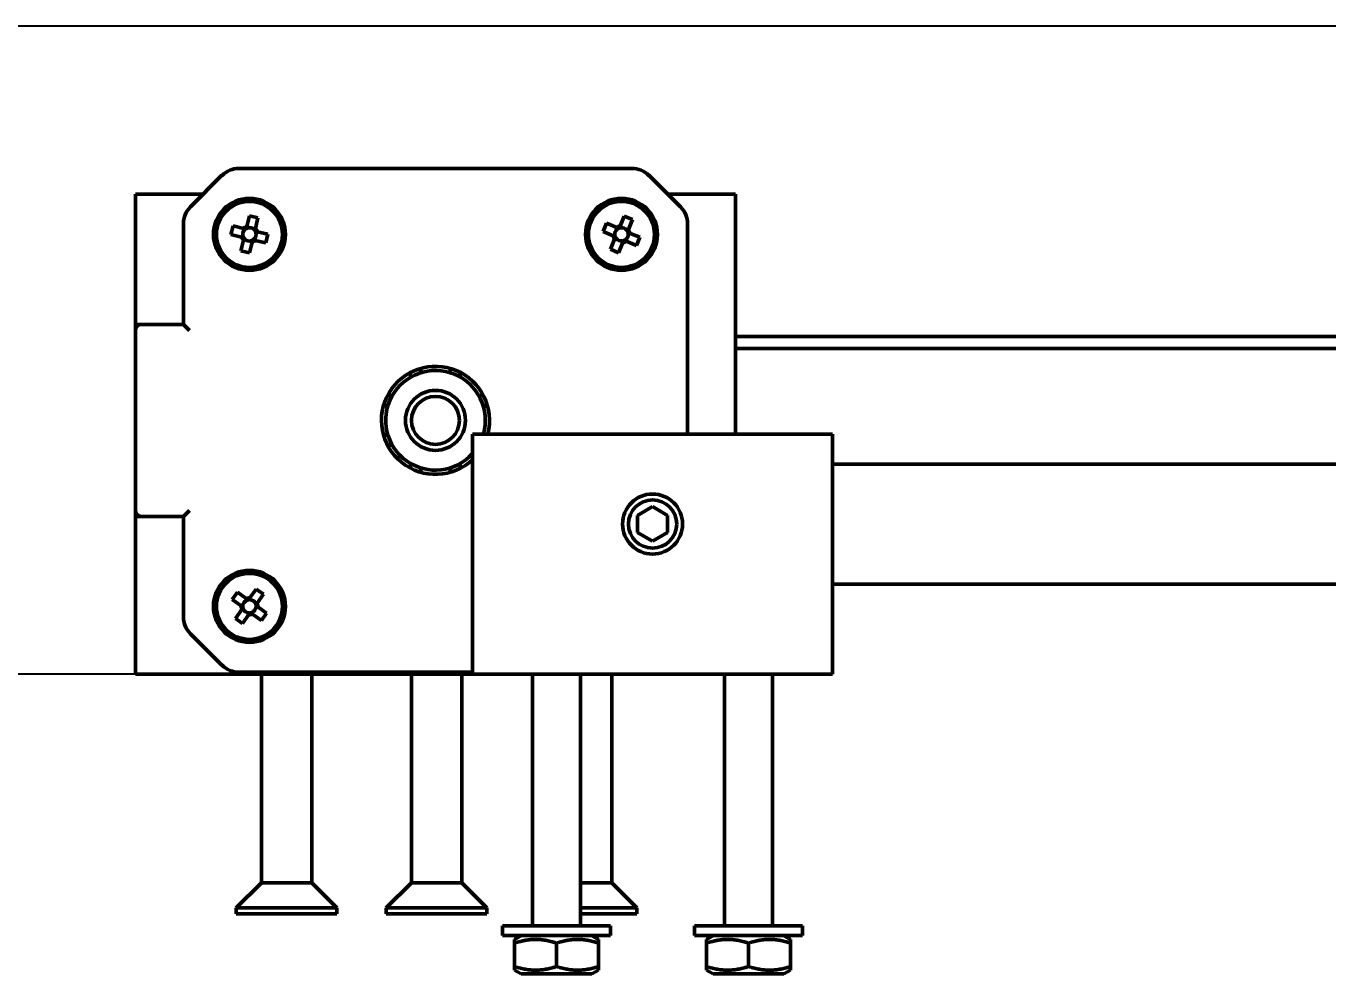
# Model space of a CAD drawing. Header units: millimetres. Extents: x -1346 to 2520, y -2365 to 1874.
# Drawn here: x 258.8 to 367.3, y 1500 to 1579 of the extents above; entities that cross this region are included whole.
import ezdxf

# ---------------------------------------------------------------- set-up
doc = ezdxf.new("R2010")
doc.units = ezdxf.units.MM
doc.header["$LTSCALE"] = 6
doc.layers.add('Dimension (ISO)', color=7, linetype='Continuous', lineweight=25)
doc.layers.add('Visible (ISO)', color=7, linetype='Continuous', lineweight=50)
doc.styles.add('Note Text (ISO)', font='tahoma.ttf')
doc.dimstyles.new('Default (ISO)', dxfattribs={"dimscale": 6, "dimtxt": 3.5, "dimasz": 2.5, "dimexe": 3.175, "dimexo": 0, "dimgap": 0.762, "dimtad": 1, "dimrnd": 1e-08, "dimzin": 0, "dimtxsty": 'Note Text (ISO)', "dimcen": 0.09, "dimdle": 10, "dimclrd": 256, "dimclre": 256, "dimclrt": 256, "dimazin": 0, "dimtfac": 1.001486, "dimtmove": 0, "dimatfit": 3, "dimfxl": 1, "dimtolj": 1, "dimtzin": 0, "dimlwd": -1, "dimlwe": -1, "dimarcsym": 0})

# ---------------------------------------------------------------- blocks, each defined once
blk = doc.blocks.new('*D18')
at = {"layer": 'Defpoints', "color": 0, "transparency": 16777216}
for p in [(422.29, 1579.02), (145.99, 1525.02), (296.02, 1525.02)]:
    blk.add_point(p, dxfattribs=at)
at = {"layer": 'Dimension (ISO)', "transparency": 16777216}
for p, q in [((422.29, 1579.02), (126.94, 1579.02)), ((145.99, 1564.02), (145.99, 1540.02)), ((296.02, 1525.02), (126.94, 1525.02))]:
    blk.add_line(p, q, dxfattribs=at)
for points in [[(143.49, 1564.02), (148.49, 1564.02), (145.99, 1579.02)], [(143.49, 1540.02), (148.49, 1540.02), (145.99, 1525.02)]]:
    blk.add_solid(points, dxfattribs=at)
at = {"layer": 'Dimension (ISO)', "transparency": 16777216, "insert": (119.98, 1537.49), "char_height": 21, "attachment_point": 1, "rotation": 90, "style": 'Note Text (ISO)'}
blk.add_mtext('\\A1;54', dxfattribs=at)

msp = doc.modelspace()

# ---------------------------------------------------------------- linework, layer by layer
at = {"layer": 'Visible (ISO)'}
for p, q in [((272.51, 1563.95), (275.14, 1566.58)), ((276.56, 1567.16), (309.3, 1567.16)), ((310.71, 1566.58), (313.34, 1563.95)), ((267.93, 1565.02), (267.93, 1554.16)), ((273.59, 1565.02), (267.93, 1565.02)), ((317.93, 1565.02), (312.27, 1565.02)), ((317.93, 1545.02), (317.93, 1565.02)), ((271.93, 1554.16), (271.93, 1562.53)), ((275.88, 1561.65), (276.06, 1562.37)), ((276.06, 1562.37), (276.94, 1562.16)), ((277.18, 1562.23), (277.3, 1562.2)), ((277.21, 1562.32), (277.42, 1563.21)), ((277.42, 1563.21), (278.14, 1563.03)), ((278.14, 1563.03), (277.93, 1562.15)), ((306.9, 1561.9), (307.19, 1562.58)), ((307.19, 1562.58), (308.03, 1562.23)), ((308.28, 1562.26), (308.39, 1562.22)), ((308.31, 1562.35), (308.66, 1563.19)), ((308.66, 1563.19), (309.35, 1562.9)), ((309.35, 1562.9), (309, 1562.06)), ((313.93, 1562.53), (313.93, 1545.02)), ((276.77, 1561.44), (275.88, 1561.65)), ((276.72, 1560.29), (276.93, 1561.17)), ((276.86, 1561.42), (276.89, 1561.54)), ((277.07, 1561.23), (276.95, 1561.26)), ((277, 1562.02), (277.03, 1562.14)), ((277.78, 1562.09), (277.9, 1562.06)), ((277.85, 1561.3), (277.82, 1561.18)), ((278.8, 1560.95), (277.91, 1561.16)), ((278, 1561.9), (277.97, 1561.78)), ((278.09, 1561.88), (278.97, 1561.67)), ((278.97, 1561.67), (278.8, 1560.95)), ((307.74, 1561.55), (306.9, 1561.9)), ((307.51, 1560.42), (307.86, 1561.26)), ((307.83, 1561.51), (307.87, 1561.62)), ((308.01, 1561.3), (307.89, 1561.34)), ((308.06, 1562.08), (308.11, 1562.19)), ((308.79, 1561.24), (308.74, 1561.13)), ((308.85, 1562.02), (308.96, 1561.98)), ((309.03, 1561.81), (308.98, 1561.7)), ((309.11, 1561.77), (309.95, 1561.42)), ((309.95, 1561.42), (309.67, 1560.74)), ((277.44, 1560.12), (276.72, 1560.29)), ((277.65, 1561), (277.44, 1560.12)), ((277.67, 1561.09), (277.55, 1561.12)), ((308.19, 1560.13), (307.51, 1560.42)), ((308.54, 1560.97), (308.19, 1560.13)), ((308.58, 1561.06), (308.46, 1561.11)), ((309.67, 1560.74), (308.83, 1561.09)), ((267.93, 1554.16), (267.93, 1553.66)), ((267.93, 1554.16), (268.43, 1554.16)), ((267.93, 1538.66), (267.93, 1553.66)), ((268.43, 1554.16), (271.93, 1554.16)), ((271.93, 1554.16), (272.43, 1553.66)), ((409.79, 1553.16), (317.93, 1553.16)), ((317.93, 1552.16), (409.79, 1552.16)), ((296.02, 1545.02), (296.02, 1525.02)), ((296.02, 1545.02), (326.02, 1545.02)), ((326.02, 1545.02), (326.02, 1525.02)), ((475.79, 1542.52), (326.02, 1542.52)), ((267.93, 1538.66), (267.93, 1538.16)), ((272.43, 1538.66), (271.93, 1538.16)), ((309.77, 1538.24), (311.02, 1538.97)), ((311.02, 1538.97), (312.27, 1538.24)), ((268.43, 1538.16), (267.93, 1538.16)), ((267.93, 1538.16), (267.93, 1525.02)), ((271.93, 1538.16), (268.43, 1538.16)), ((271.93, 1529.79), (271.93, 1538.16)), ((309.77, 1536.8), (309.77, 1538.24)), ((312.27, 1538.24), (312.27, 1536.8)), ((311.02, 1536.08), (309.77, 1536.8)), ((312.27, 1536.8), (311.02, 1536.08)), ((277.47, 1531.36), (277.99, 1532.1)), ((277.99, 1532.1), (278.6, 1531.67)), ((475.79, 1532.52), (326.02, 1532.52)), ((275.99, 1531.23), (276.42, 1531.83)), ((276.73, 1530.7), (275.99, 1531.23)), ((276.42, 1531.83), (277.16, 1531.3)), ((277.16, 1531.15), (277.24, 1531.25)), ((277.41, 1531.28), (277.51, 1531.21)), ((277.92, 1530.92), (278.02, 1530.85)), ((278.6, 1531.67), (278.07, 1530.93)), ((276.26, 1529.65), (276.78, 1530.39)), ((276.81, 1530.65), (276.88, 1530.75)), ((276.94, 1530.4), (276.84, 1530.47)), ((277.39, 1529.97), (276.86, 1529.22)), ((277.44, 1530.04), (277.34, 1530.11)), ((277.69, 1530.17), (277.62, 1530.07)), ((278.44, 1529.49), (277.69, 1530.02)), ((278.05, 1530.67), (277.98, 1530.57)), ((278.12, 1530.62), (278.86, 1530.09)), ((278.86, 1530.09), (278.44, 1529.49)), ((276.86, 1529.22), (276.26, 1529.65)), ((275.14, 1525.75), (272.51, 1528.38)), ((267.93, 1525.02), (296.02, 1525.02)), ((296.02, 1525.16), (276.56, 1525.16)), ((278.42, 1507.62), (278.42, 1525.02)), ((282.62, 1507.62), (282.62, 1525.02)), ((290.92, 1507.62), (290.92, 1525.02)), ((295.12, 1507.62), (295.12, 1525.02)), ((296.02, 1525.02), (326.02, 1525.02)), ((301.02, 1525.02), (301.02, 1504.02)), ((305.02, 1525.02), (305.02, 1504.02)), ((307.62, 1507.62), (307.62, 1525.02)), ((317.02, 1525.02), (317.02, 1504.02)), ((321.02, 1525.02), (321.02, 1504.02)), ((278.42, 1507.62), (276.32, 1505.52)), ((282.62, 1507.62), (278.42, 1507.62)), ((282.62, 1507.62), (284.72, 1505.52)), ((290.92, 1507.62), (288.82, 1505.52)), ((295.12, 1507.62), (290.92, 1507.62)), ((295.12, 1507.62), (297.22, 1505.52)), ((307.62, 1507.62), (305.02, 1507.62)), ((307.62, 1507.62), (309.72, 1505.52)), ((284.72, 1505.52), (276.32, 1505.52)), ((276.32, 1505.02), (276.32, 1505.52)), ((284.72, 1505.02), (276.32, 1505.02)), ((284.72, 1505.02), (284.72, 1505.52)), ((297.22, 1505.52), (288.82, 1505.52)), ((288.82, 1505.02), (288.82, 1505.52)), ((297.22, 1505.02), (288.82, 1505.02)), ((297.22, 1505.02), (297.22, 1505.52)), ((309.72, 1505.52), (305.02, 1505.52)), ((309.72, 1505.02), (305.02, 1505.02)), ((309.72, 1505.02), (309.72, 1505.52)), ((298.52, 1504.02), (307.52, 1504.02)), ((298.52, 1503.22), (298.52, 1504.02)), ((307.52, 1503.22), (307.52, 1504.02)), ((314.52, 1504.02), (323.52, 1504.02)), ((314.52, 1503.22), (314.52, 1504.02)), ((323.52, 1503.22), (323.52, 1504.02)), ((298.52, 1503.22), (307.52, 1503.22)), ((300.07, 1503.22), (299.52, 1502.9)), ((299.52, 1502.59), (299.52, 1502.9)), ((299.52, 1502.59), (299.52, 1500.65)), ((303.02, 1502.59), (303.02, 1500.65)), ((305.97, 1503.22), (306.52, 1502.9)), ((306.52, 1502.9), (306.52, 1502.59)), ((306.52, 1502.59), (306.52, 1500.65)), ((314.52, 1503.22), (323.52, 1503.22)), ((316.07, 1503.22), (315.52, 1502.9)), ((315.52, 1502.59), (315.52, 1502.9)), ((315.52, 1502.59), (315.52, 1500.65)), ((319.02, 1502.59), (319.02, 1500.65)), ((321.97, 1503.22), (322.52, 1502.9)), ((322.52, 1502.9), (322.52, 1502.59)), ((322.52, 1502.59), (322.52, 1500.65)), ((299.52, 1500.34), (299.52, 1500.65)), ((306.52, 1500.65), (306.52, 1500.34)), ((315.52, 1500.34), (315.52, 1500.65)), ((322.52, 1500.65), (322.52, 1500.34)), ((300.07, 1500.02), (299.52, 1500.34)), ((300.07, 1500.02), (305.97, 1500.02)), ((305.97, 1500.02), (306.52, 1500.34)), ((316.07, 1500.02), (315.52, 1500.34)), ((316.07, 1500.02), (321.97, 1500.02)), ((321.97, 1500.02), (322.52, 1500.34))]:
    msp.add_line(p, q, dxfattribs=at)
for centre, radius in [((277.43, 1561.66), 3), ((277.43, 1561.66), 2.75), ((308.43, 1561.66), 3), ((308.43, 1561.66), 2.75), ((292.93, 1546.16), 2.5), ((292.93, 1546.16), 2), ((311.02, 1537.52), 2.5), ((311.02, 1537.52), 2.01), ((277.43, 1530.66), 3), ((277.43, 1530.66), 2.75)]:
    msp.add_circle(centre, radius, dxfattribs=at)
for centre, radius, start, end in [((276.56, 1565.16), 2, 90, 135), ((309.3, 1565.16), 2, 45, 90), ((273.93, 1562.53), 2, 135, 180), ((311.93, 1562.53), 2, 0, 45), ((277.43, 1561.66), 0.697, 108.5278, 134.3564), ((277.43, 1561.66), 0.556, 50.004, 102.8802), ((308.43, 1561.66), 0.697, 99.4049, 125.2335), ((308.43, 1561.66), 0.556, 93.7573, 109.0374), ((308.43, 1561.66), 0.556, 40.8811, 93.7573), ((277.43, 1561.66), 0.697, 198.5278, 224.3564), ((277.43, 1561.66), 0.556, 140.004, 192.8802), ((277.43, 1561.66), 0.556, 192.8802, 208.1603), ((277.43, 1561.66), 0.556, 208.1603, 214.7239), ((277.43, 1561.66), 0.556, 214.7239, 230.004), ((277.43, 1561.66), 0.556, 124.7239, 140.004), ((277.43, 1561.66), 0.556, 230.004, 282.8802), ((277.43, 1561.66), 0.556, 118.1603, 124.7239), ((277.43, 1561.66), 0.556, 102.8802, 118.1603), ((277.43, 1561.66), 0.556, 282.8802, 298.1603), ((277.43, 1561.66), 0.697, 288.5278, 314.3564), ((277.43, 1561.66), 0.556, 298.1603, 304.7239), ((277.43, 1561.66), 0.556, 304.7239, 320.004), ((277.43, 1561.66), 0.556, 34.7239, 50.004), ((277.43, 1561.66), 0.556, 320.004, 12.8802), ((277.43, 1561.66), 0.556, 28.1603, 34.7239), ((277.43, 1561.66), 0.556, 12.8802, 28.1603), ((277.43, 1561.66), 0.697, 18.5278, 44.3564), ((308.43, 1561.66), 0.697, 189.4049, 215.2335), ((308.43, 1561.66), 0.556, 130.8811, 183.7573), ((308.43, 1561.66), 0.556, 183.7573, 199.0374), ((308.43, 1561.66), 0.556, 199.0374, 205.601), ((308.43, 1561.66), 0.556, 205.601, 220.8811), ((308.43, 1561.66), 0.556, 220.8811, 273.7573), ((308.43, 1561.66), 0.556, 115.601, 130.8811), ((308.43, 1561.66), 0.556, 109.0374, 115.601), ((308.43, 1561.66), 0.556, 273.7573, 289.0374), ((308.43, 1561.66), 0.556, 289.0374, 295.601), ((308.43, 1561.66), 0.556, 295.601, 310.8811), ((308.43, 1561.66), 0.556, 310.8811, 3.7573), ((308.43, 1561.66), 0.556, 25.601, 40.8811), ((308.43, 1561.66), 0.556, 19.0374, 25.601), ((308.43, 1561.66), 0.556, 3.7573, 19.0374), ((308.43, 1561.66), 0.697, 9.4049, 35.2335), ((308.43, 1561.66), 0.697, 279.4049, 305.2335), ((268.43, 1553.66), 0.5, 90, 180), ((292.93, 1546.16), 4.5, 345.341, 313.3668), ((292.93, 1546.16), 4.15, 344.0732, 318.1229), ((292.93, 1551.41), 1.65, 215.3958, 228.9353), ((292.93, 1551.41), 1.65, 311.0647, 324.6042), ((289.21, 1549.87), 1.65, 356.0647, 9.6042), ((296.64, 1549.87), 1.65, 170.3958, 183.9353), ((289.21, 1549.87), 1.65, 260.3958, 273.9353), ((296.64, 1549.87), 1.65, 266.0647, 279.6042), ((287.68, 1546.16), 1.65, 41.0647, 54.6042), ((298.18, 1546.16), 1.65, 125.3958, 138.9353), ((287.68, 1546.16), 1.65, 305.3958, 318.9353), ((298.18, 1546.16), 1.65, 221.0647, 223.6443), ((289.21, 1542.45), 1.65, 86.0647, 99.6042), ((289.21, 1542.45), 1.65, 350.3958, 3.9353), ((292.93, 1540.91), 1.65, 131.0647, 144.6042), ((292.93, 1540.91), 1.65, 35.3958, 48.9353), ((296.64, 1542.45), 1.65, 176.0647, 189.6042), ((268.43, 1538.66), 0.5, 180, 270), ((277.43, 1530.66), 0.556, 118.2172, 171.0934), ((277.43, 1530.66), 0.697, 86.741, 112.5696), ((277.43, 1530.66), 0.556, 102.9371, 118.2172), ((277.43, 1530.66), 0.556, 96.3735, 102.9371), ((277.43, 1530.66), 0.556, 81.0934, 96.3735), ((277.43, 1530.66), 0.556, 28.2172, 81.0934), ((277.43, 1530.66), 0.556, 12.9371, 28.2172), ((277.43, 1530.66), 0.556, 6.3735, 12.9371), ((277.43, 1530.66), 0.697, 356.741, 22.5696), ((273.93, 1529.79), 2, 180, 225), ((277.43, 1530.66), 0.697, 176.741, 202.5696), ((277.43, 1530.66), 0.556, 171.0934, 186.3735), ((277.43, 1530.66), 0.556, 186.3735, 192.9371), ((277.43, 1530.66), 0.556, 192.9371, 208.2172), ((277.43, 1530.66), 0.556, 208.2172, 261.0934), ((277.43, 1530.66), 0.556, 261.0934, 276.3735), ((277.43, 1530.66), 0.697, 266.741, 292.5696), ((277.43, 1530.66), 0.556, 276.3735, 282.9371), ((277.43, 1530.66), 0.556, 282.9371, 298.2172), ((277.43, 1530.66), 0.556, 298.2172, 351.0934), ((277.43, 1530.66), 0.556, 351.0934, 6.3735), ((276.56, 1527.16), 2, 225, 270)]:
    msp.add_arc(centre, radius, start, end, dxfattribs=at)
for centre, major_axis in [((277.44, 1561.73), (0.116, 0.482)), ((308.45, 1561.72), (0.191, 0.458)), ((277.36, 1561.68), (-0.482, 0.116)), ((277.41, 1561.59), (-0.116, -0.482)), ((277.49, 1561.64), (0.482, -0.116)), ((308.36, 1561.69), (-0.458, 0.191)), ((308.4, 1561.6), (-0.191, -0.458)), ((308.49, 1561.63), (0.458, -0.191)), ((277.37, 1530.7), (-0.405, 0.287)), ((277.47, 1530.72), (0.287, 0.405)), ((277.39, 1530.6), (-0.287, -0.405)), ((277.48, 1530.62), (0.405, -0.287))]:
    msp.add_ellipse(centre, major_axis=major_axis, ratio=0.990116, start_param=5.754797, end_param=6.811574, dxfattribs=at)
for points, weights in [([(277.21, 1562.32), (277.18, 1562.23), (277.16, 1562.15)], [1.01316227727, 1.02613455298, 1.0189526559]), ([(308.19, 1562.16), (308.12, 1562.19), (308.03, 1562.23)], [1.01895266106, 1.02613455886, 1.01316227978]), ([(308.31, 1562.35), (308.28, 1562.26), (308.25, 1562.19)], [1.01316227981, 1.02613455889, 1.01895266108]), ([(276.77, 1561.44), (276.86, 1561.42), (276.94, 1561.4)], [1.01316227727, 1.02613455298, 1.01895265589]), ([(276.97, 1561.34), (276.95, 1561.27), (276.93, 1561.17)], [1.01895265587, 1.02613455296, 1.01316227723]), ([(277.11, 1562.12), (277.03, 1562.14), (276.94, 1562.16)], [1.01895265587, 1.02613455296, 1.01316227723]), ([(277.65, 1561), (277.67, 1561.1), (277.69, 1561.17)], [1.01316227727, 1.02613455298, 1.0189526559]), ([(277.74, 1561.2), (277.82, 1561.19), (277.91, 1561.16)], [1.01895265587, 1.02613455296, 1.01316227723]), ([(277.88, 1561.98), (277.9, 1562.05), (277.93, 1562.15)], [1.01895265587, 1.02613455296, 1.01316227723]), ([(278.09, 1561.88), (277.99, 1561.9), (277.92, 1561.92)], [1.01316227727, 1.02613455298, 1.01895265589]), ([(307.74, 1561.55), (307.83, 1561.51), (307.9, 1561.48)], [1.01316227981, 1.02613455889, 1.01895266108]), ([(307.93, 1561.42), (307.9, 1561.35), (307.86, 1561.26)], [1.01895266106, 1.02613455887, 1.01316227979]), ([(308.54, 1560.97), (308.58, 1561.06), (308.61, 1561.14)], [1.01316227981, 1.02613455889, 1.01895266108]), ([(308.67, 1561.16), (308.74, 1561.13), (308.83, 1561.09)], [1.01895266106, 1.02613455886, 1.01316227978]), ([(308.93, 1561.9), (308.96, 1561.97), (309, 1562.06)], [1.01895266106, 1.02613455887, 1.01316227979]), ([(309.11, 1561.77), (309.02, 1561.81), (308.95, 1561.84)], [1.01316227981, 1.02613455889, 1.01895266108]), ([(277.3, 1531.2), (277.24, 1531.25), (277.16, 1531.3)], [1.01895266133, 1.02613455908, 1.01316227986]), ([(277.47, 1531.36), (277.41, 1531.28), (277.37, 1531.21)], [1.01316227985, 1.02613455902, 1.01895266122]), ([(277.97, 1530.79), (278.01, 1530.85), (278.07, 1530.93)], [1.01895266133, 1.02613455908, 1.01316227986]), ([(276.73, 1530.7), (276.81, 1530.64), (276.87, 1530.6)], [1.01316227984, 1.02613455901, 1.01895266122]), ([(276.89, 1530.54), (276.84, 1530.47), (276.78, 1530.39)], [1.01895266133, 1.02613455908, 1.01316227986]), ([(277.39, 1529.97), (277.44, 1530.04), (277.49, 1530.11)], [1.01316227985, 1.02613455902, 1.01895266122]), ([(277.55, 1530.12), (277.62, 1530.07), (277.69, 1530.02)], [1.01895266133, 1.02613455908, 1.01316227986]), ([(278.12, 1530.62), (278.04, 1530.68), (277.98, 1530.72)], [1.01316227984, 1.02613455901, 1.01895266122]), ([(303.02, 1502.59), (301.27, 1503.18), (299.52, 1502.59)], [1, 1.15470053838, 1]), ([(306.52, 1502.59), (304.77, 1503.18), (303.02, 1502.59)], [1, 1.15470053838, 1]), ([(319.02, 1502.59), (317.27, 1503.18), (315.52, 1502.59)], [1, 1.15470053838, 1]), ([(322.52, 1502.59), (320.77, 1503.18), (319.02, 1502.59)], [1, 1.15470053838, 1]), ([(299.52, 1500.65), (301.27, 1500.07), (303.02, 1500.65)], [1, 1.15470053838, 1]), ([(303.02, 1500.65), (304.77, 1500.07), (306.52, 1500.65)], [1, 1.15470053838, 1]), ([(315.52, 1500.65), (317.27, 1500.07), (319.02, 1500.65)], [1, 1.15470053838, 1]), ([(319.02, 1500.65), (320.77, 1500.07), (322.52, 1500.65)], [1, 1.15470053838, 1])]:
    msp.add_rational_spline(points, weights, degree=2, dxfattribs=at)

# ---------------------------------------------------------------- dimensions: what is measured, and where the dimension line sits
at = {"layer": 'Dimension (ISO)'}
dim = msp.add_linear_dim(base=(145.99, 1525.02), p1=(422.29, 1579.02), p2=(296.02, 1525.02), angle=90, dimstyle='Default (ISO)', override={"dimgap": 0.762, "dimdec": 0, "dimtol": 0, "dimlim": 0, "dimtp": 0, "dimtm": 0, "dimtdec": 2, "dimtofl": 0, "dimatfit": 1}, dxfattribs=at)
dim.commit()
dim.dimension.update_dxf_attribs({"geometry": '*D18', "text_midpoint": (145.99, 1552.02), "dimtype": 160})

doc.saveas('drawing.dxf')
